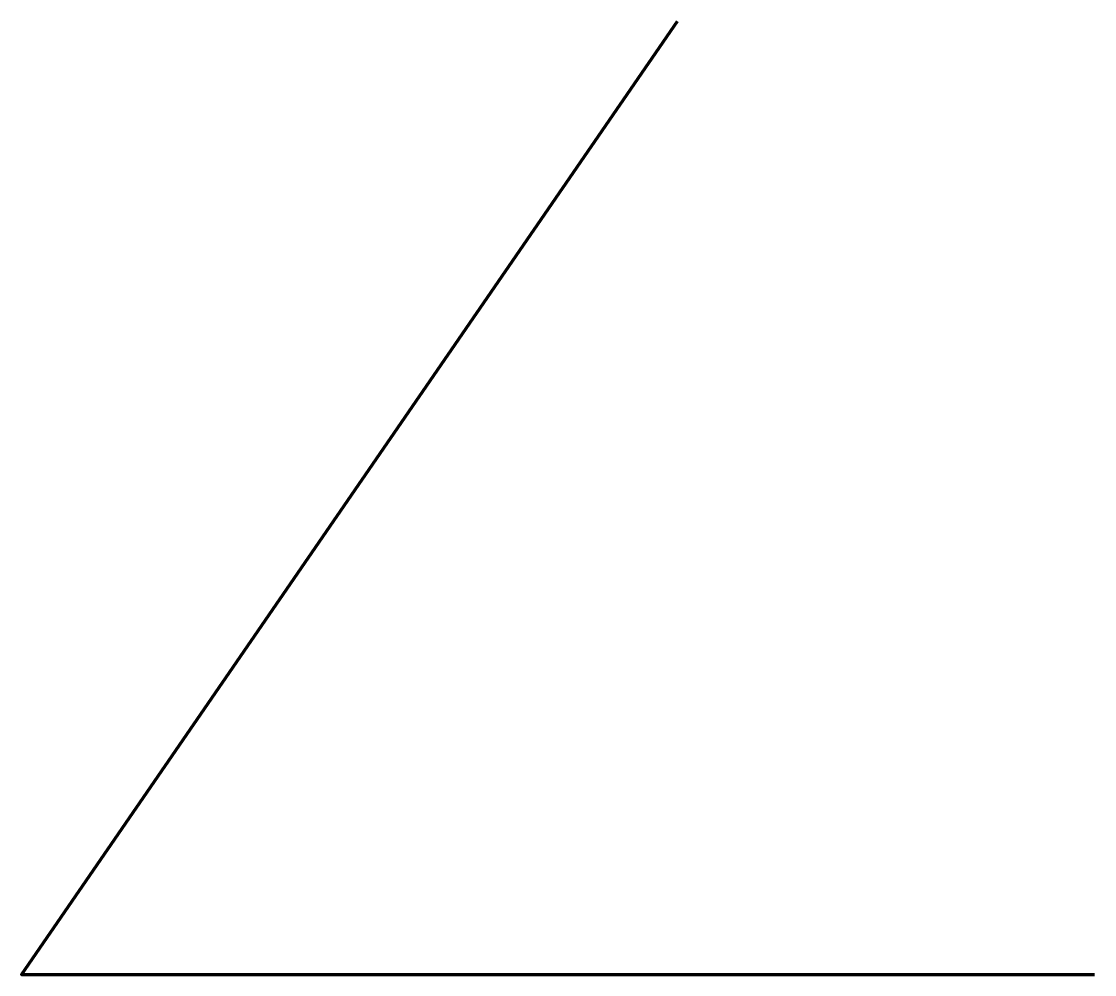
# Model space of a CAD drawing. Extents: x 1102 to 1925, y -1443 to -712.
import ezdxf

# ---------------------------------------------------------------- set-up
doc = ezdxf.new("R2010")
doc.units = 0
doc.header["$MEASUREMENT"] = 0
doc.layers.add('stupefy_path', color=7, linetype='Continuous', lineweight=0)

msp = doc.modelspace()

# ---------------------------------------------------------------- linework, layer by layer
at = {"layer": 'stupefy_path', "color": 7, "lineweight": 140}
msp.add_lwpolyline([(1604.89, -712.43), (1102.28, -1443.27), (1924.74, -1443.27)], dxfattribs=at)

doc.saveas('drawing.dxf')
